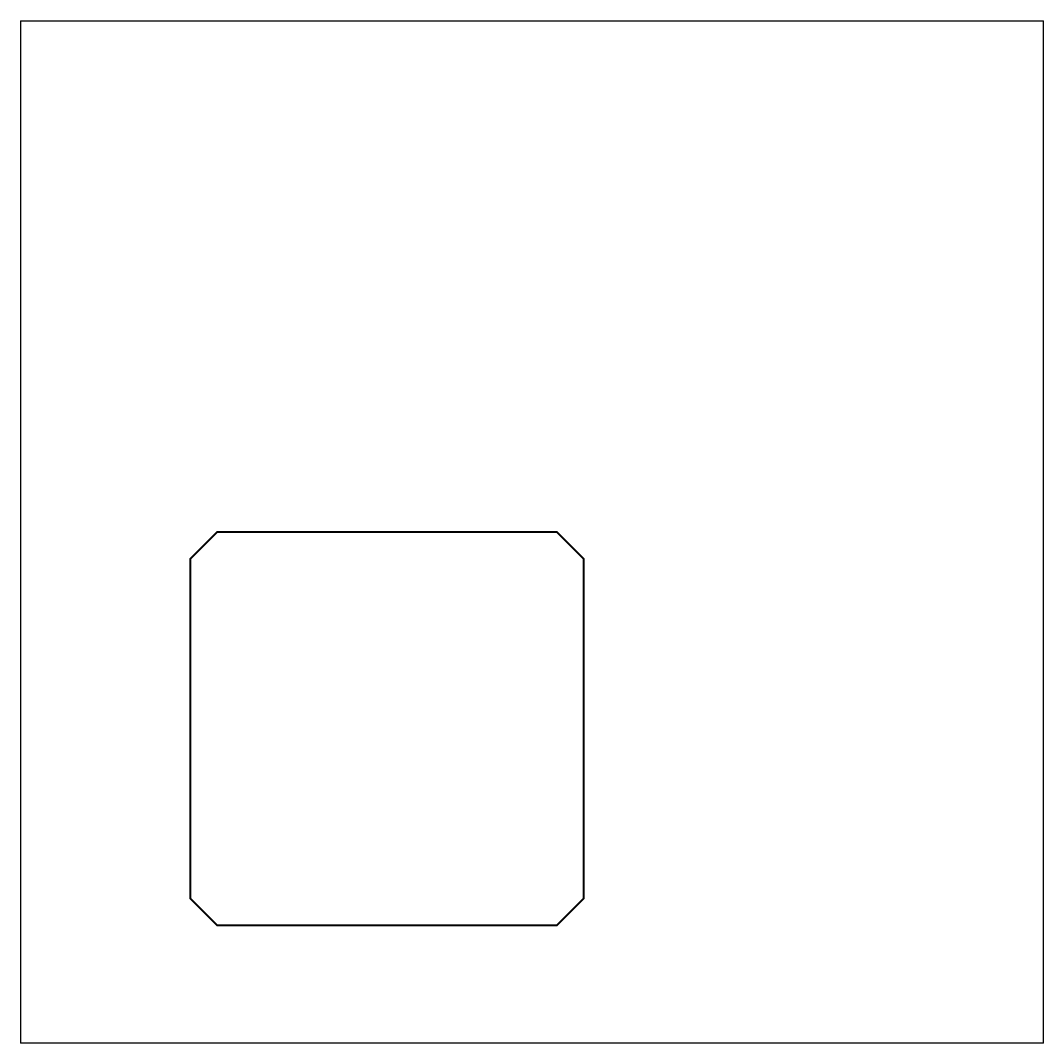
# Model space of a CAD drawing. Extents: x 0 to 19.7, y 0 to 19.7.
import ezdxf

# ---------------------------------------------------------------- set-up
doc = ezdxf.new("R2010")
doc.units = 0
doc.layers.get('0').update_dxf_attribs({"linetype": 'CONTINUOUS'})

msp = doc.modelspace()

# ---------------------------------------------------------------- linework, layer by layer
at = {"color": 0}
for points, const_width in [([(0.005, 19.68), (19.68, 19.68), (19.68, 0.005), (0.005, 0.005), (0.005, 19.68)], 0.0102), ([(10.32, 9.843), (10.837, 9.326), (10.837, 2.791), (10.32, 2.275), (3.785, 2.275), (3.269, 2.791), (3.269, 9.326), (3.785, 9.842), (10.32, 9.843)], 0.0394)]:
    msp.add_lwpolyline(points, close=True, dxfattribs=dict(at, const_width=const_width))
at = {"color": 5}
msp.add_lwpolyline([(0.005, 19.68), (19.68, 19.68), (19.68, 0.005), (0.005, 0.005), (0.005, 19.68)], close=True, dxfattribs=at)

doc.saveas('drawing.dxf')
